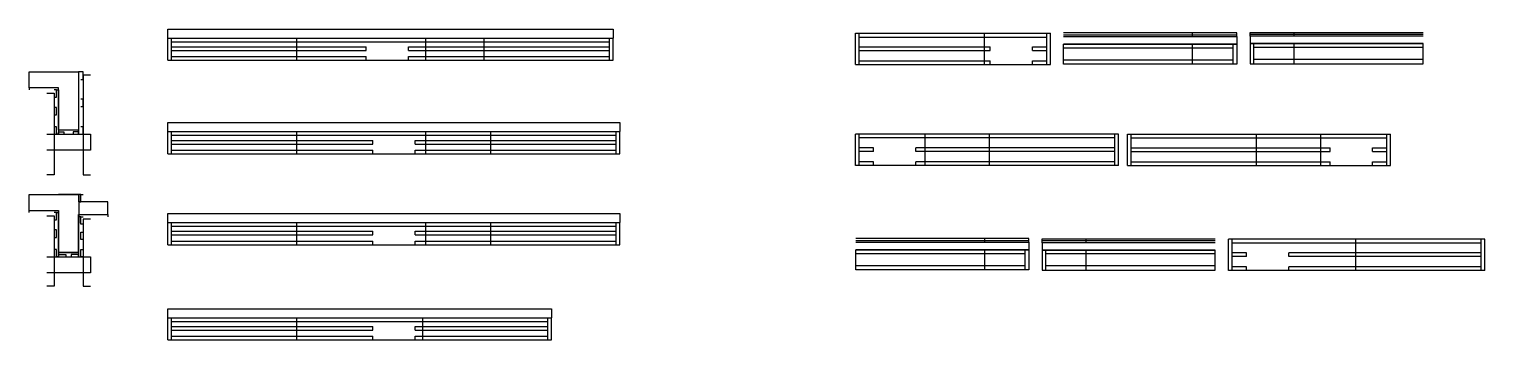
# Model space of a CAD drawing. Header units: metres. Extents: x 6434 to 9188, y 6376 to 6965.
import ezdxf

# ---------------------------------------------------------------- set-up
doc = ezdxf.new("R2010")
doc.units = ezdxf.units.M
for name, color, linetype in [('CONCRETO', 7, 'Continuous'), ('COTA', 7, 'Continuous'), ('Madeira', 7, 'Continuous'), ('Painéis', 7, 'Continuous'), ('SARR_2.2x7', 7, 'Continuous'), ('SARR_3.5x7', 7, 'Continuous')]:
    doc.layers.add(name, color=color, linetype=linetype)

msp = doc.modelspace()

# ---------------------------------------------------------------- linework, layer by layer
at = {"layer": 'CONCRETO', "color": 7, "lineweight": 25}
for points in [[(6434, 6853.6), (6434, 6883.6), (6489.6, 6883.6), (6489.6, 6883.6), (6527.6, 6883.6), (6527.6, 6773.6), (6489.6, 6773.6), (6489.6, 6853.6)], [(6434, 6621.4), (6434, 6651.4), (6489.6, 6651.4), (6489.6, 6651.4), (6528, 6651.4), (6527.6, 6541.4), (6489.6, 6541.4), (6489.6, 6621.4)], [(6489.6, 6617.4), (6489.6, 6541.4), (6527.6, 6541.4), (6527.6, 6613.4), (6583.2, 6613.4), (6583.2, 6637.4), (6528, 6637.4), (6528, 6651.4), (6489.6, 6651.4)]]:
    msp.add_lwpolyline(points, dxfattribs=at)
at = {"layer": 'COTA', "color": 7, "lineweight": 25}
for p, q in [((6696.6, 6947.8), (6696.6, 6964.8)), ((6696.6, 6964.8), (7539.1, 6964.8)), ((7539.1, 6964.8), (7539.1, 6947.8)), ((6696.6, 6770.6), (6696.6, 6787.6)), ((6696.6, 6787.6), (7551.6, 6787.6)), ((7551.6, 6787.6), (7551.6, 6770.6)), ((6696.6, 6598.4), (6696.6, 6615.4)), ((6696.6, 6615.4), (7551.6, 6615.4)), ((7551.6, 6615.4), (7551.6, 6598.4)), ((6696.6, 6418.2), (6696.6, 6435.2)), ((6696.6, 6435.2), (7422.6, 6435.2)), ((7422.6, 6435.2), (7422.6, 6418.2))]:
    msp.add_line(p, q, dxfattribs=at)
for points in [[(8391.4, 6950.5), (8718.9, 6950.5), (8718.9, 6936.5), (8391.4, 6936.5)], [(9071.5, 6951.2), (8744, 6951.2), (8744, 6937.2), (9071.5, 6937.2)], [(7998.2, 6561), (8325.7, 6561), (8325.7, 6547), (7998.2, 6547)], [(8678.3, 6560.3), (8350.8, 6560.3), (8350.8, 6546.3), (8678.3, 6546.3)]]:
    msp.add_lwpolyline(points, dxfattribs=at)
at = {"layer": 'Madeira', "color": 7, "lineweight": 25}
for points in [[(6531.6, 6869.6), (6536, 6869.6), (6536, 6883.6), (6531.6, 6883.6)], [(6481.2, 6835.6), (6485.6, 6835.6), (6485.6, 6849.6), (6481.2, 6849.6)], [(6531.6, 6818), (6536, 6818), (6536, 6832), (6531.6, 6832)], [(6481.2, 6802.6), (6485.6, 6802.6), (6485.6, 6816.6), (6481.2, 6816.6)], [(6481.2, 6765.6), (6485.6, 6765.6), (6485.6, 6779.6), (6481.2, 6779.6)], [(6531.6, 6765.6), (6536, 6765.6), (6536, 6779.6), (6531.6, 6779.6)], [(6489.6, 6765.6), (6489.6, 6770), (6499.6, 6770), (6499.6, 6765.6)], [(6527.6, 6765.6), (6527.6, 6770), (6517.6, 6770), (6517.6, 6765.6)], [(6536, 6637.4), (6531.6, 6637.4), (6531.6, 6651.4), (6536, 6651.4)], [(6481.2, 6603.4), (6485.6, 6603.4), (6485.6, 6617.4), (6481.2, 6617.4)], [(6481.2, 6570.4), (6485.6, 6570.4), (6485.6, 6584.4), (6481.2, 6584.4)], [(6536, 6595.4), (6531.6, 6595.4), (6531.6, 6609.4), (6536, 6609.4)], [(6536, 6566.4), (6531.6, 6566.4), (6531.6, 6580.4), (6536, 6580.4)], [(6481.2, 6533.4), (6485.6, 6533.4), (6485.6, 6547.4), (6481.2, 6547.4)], [(6489.6, 6533.4), (6489.6, 6537.8), (6503.6, 6537.8), (6503.6, 6533.4)], [(6527.6, 6533.4), (6527.6, 6537.8), (6513.6, 6537.8), (6513.6, 6533.4)], [(6536, 6533.4), (6531.6, 6533.4), (6531.6, 6547.4), (6536, 6547.4)]]:
    msp.add_lwpolyline(points, dxfattribs=at)
at = {"layer": 'Painéis', "color": 7, "lineweight": 25}
for p, q in [((6696.6, 6947.8), (7539.1, 6947.8)), ((6696.6, 6905.8), (6696.6, 6947.8)), ((6940.6, 6905.8), (6940.6, 6947.8)), ((7184.6, 6905.8), (7184.6, 6947.8)), ((7295.1, 6905.8), (7295.1, 6947.8)), ((7539.1, 6905.8), (7539.1, 6947.8)), ((7997.8, 6956.8), (8366.3, 6956.8)), ((7997.8, 6897.8), (7997.8, 6956.8)), ((8241.8, 6897.8), (8241.8, 6956.8)), ((8366.3, 6897.8), (8366.3, 6956.8)), ((8635.4, 6950.5), (8635.4, 6957.5)), ((8827.5, 6951.2), (8827.5, 6958.2)), ((8391.4, 6898.5), (8391.4, 6936.5)), ((8391.4, 6936.5), (8718.9, 6936.5)), ((8635.4, 6898.5), (8635.4, 6936.5)), ((8718.9, 6936.5), (8718.9, 6898.5)), ((9071.5, 6937.2), (8744, 6937.2)), ((8744, 6937.2), (8744, 6899.2)), ((8827.5, 6899.2), (8827.5, 6937.2)), ((9071.5, 6899.2), (9071.5, 6937.2)), ((6696.6, 6905.8), (7539.1, 6905.8)), ((7997.8, 6897.8), (8366.3, 6897.8)), ((8718.9, 6898.5), (8391.4, 6898.5)), ((8744, 6899.2), (9071.5, 6899.2)), ((6696.6, 6770.6), (7551.6, 6770.6)), ((6696.6, 6728.6), (6696.6, 6770.6)), ((6940.6, 6728.6), (6940.6, 6770.6)), ((7184.6, 6728.6), (7184.6, 6770.6)), ((7307.6, 6728.6), (7307.6, 6770.6)), ((7551.6, 6728.6), (7551.6, 6770.6)), ((8495.3, 6765.7), (7997.8, 6765.7)), ((7997.8, 6706.7), (7997.8, 6765.7)), ((8129.3, 6706.7), (8129.3, 6765.7)), ((8251.3, 6706.7), (8251.3, 6765.7)), ((8495.3, 6706.7), (8495.3, 6765.7)), ((8512.1, 6765.7), (9009.6, 6765.7)), ((8512.1, 6706.7), (8512.1, 6765.7)), ((8756.1, 6706.7), (8756.1, 6765.7)), ((8878.1, 6706.7), (8878.1, 6765.7)), ((9009.6, 6706.7), (9009.6, 6765.7)), ((6696.6, 6728.6), (7551.6, 6728.6)), ((8495.3, 6706.7), (7997.8, 6706.7)), ((8512.1, 6706.7), (9009.6, 6706.7)), ((6696.6, 6598.4), (7551.6, 6598.4)), ((6696.6, 6556.4), (6696.6, 6598.4)), ((6940.6, 6556.4), (6940.6, 6598.4)), ((7184.6, 6556.4), (7184.6, 6598.4)), ((7307.6, 6556.4), (7307.6, 6598.4)), ((7551.6, 6556.4), (7551.6, 6598.4)), ((6696.6, 6556.4), (7551.6, 6556.4)), ((8242.2, 6561), (8242.2, 6568)), ((8434.3, 6560.3), (8434.3, 6567.3)), ((9188.4, 6566.7), (8703.4, 6566.7)), ((8703.4, 6507.7), (8703.4, 6566.7)), ((8944.4, 6507.7), (8944.4, 6566.7)), ((9188.4, 6507.7), (9188.4, 6566.7)), ((7998.2, 6509), (7998.2, 6547)), ((7998.2, 6547), (8325.7, 6547)), ((8242.2, 6509), (8242.2, 6547)), ((8325.7, 6547), (8325.7, 6509)), ((8678.3, 6546.3), (8350.8, 6546.3)), ((8350.8, 6546.3), (8350.8, 6508.3)), ((8434.3, 6508.3), (8434.3, 6546.3)), ((8678.3, 6508.3), (8678.3, 6546.3)), ((8325.7, 6509), (7998.2, 6509)), ((8350.8, 6508.3), (8678.3, 6508.3)), ((9188.4, 6507.7), (8703.4, 6507.7)), ((6696.6, 6418.2), (7422.6, 6418.2)), ((6696.6, 6376.2), (6696.6, 6418.2)), ((6940.6, 6376.2), (6940.6, 6418.2)), ((7178.6, 6376.2), (7178.6, 6418.2)), ((7178.6, 6376.2), (7178.6, 6418.2)), ((7422.6, 6376.2), (7422.6, 6418.2)), ((6696.6, 6376.2), (7422.6, 6376.2))]:
    msp.add_line(p, q, dxfattribs=at)
for points in [[(8391.4, 6950.5), (8718.9, 6950.5), (8718.9, 6957.5), (8391.4, 6957.5)], [(9071.5, 6951.2), (8744, 6951.2), (8744, 6958.2), (9071.5, 6958.2)], [(6531.6, 6883.6), (6527.6, 6883.6), (6527.6, 6765.6), (6531.6, 6765.6)], [(6489.6, 6849.6), (6489.6, 6853.6), (6434, 6853.6), (6434, 6849.6)], [(6485.6, 6849.6), (6489.6, 6849.6), (6489.6, 6765.6), (6485.6, 6765.6)], [(6527.6, 6770), (6527.6, 6773.6), (6489.6, 6773.6), (6489.6, 6770)], [(6531.6, 6651.4), (6528, 6651.4), (6528, 6637.4), (6531.6, 6637.4)], [(6434, 6617.4), (6434, 6621.4), (6489.6, 6621.4), (6489.6, 6617.4)], [(6485.6, 6617.4), (6489.6, 6617.4), (6489.6, 6533.4), (6485.6, 6533.4)], [(6527.6, 6609.4), (6527.6, 6613.4), (6583.2, 6613.4), (6583.2, 6609.4)], [(6531.6, 6609.4), (6527.6, 6609.4), (6527.6, 6533.4), (6531.6, 6533.4)], [(7998.2, 6561), (8325.7, 6561), (8325.7, 6568), (7998.2, 6568)], [(8678.3, 6560.3), (8350.8, 6560.3), (8350.8, 6567.3), (8678.3, 6567.3)], [(6489.6, 6537.8), (6489.6, 6541.4), (6527.6, 6541.4), (6527.6, 6537.8)]]:
    msp.add_lwpolyline(points, dxfattribs=at)
at = {"layer": 'SARR_2.2x7', "color": 7, "lineweight": 25}
for p, q in [((6703.6, 6905.8), (6703.6, 6947.8)), ((7532.1, 6905.8), (7532.1, 6947.8)), ((8004.7, 6897.8), (8004.7, 6956.8)), ((8004.7, 6949.8), (8241.8, 6949.8)), ((8241.8, 6949.8), (8359.3, 6949.8)), ((8359.3, 6897.8), (8359.3, 6956.8)), ((8391.4, 6954), (8635.4, 6954)), ((8635.4, 6954), (8718.9, 6954)), ((8827.5, 6954.7), (8744, 6954.7)), ((9071.5, 6954.7), (8827.5, 6954.7)), ((6703.6, 6940.8), (6940.6, 6940.8)), ((6703.6, 6931.3), (6940.6, 6931.3)), ((6703.6, 6924.3), (6940.6, 6924.3)), ((6940.6, 6940.8), (7184.6, 6940.8)), ((6940.6, 6931.3), (7071.6, 6931.3)), ((6940.6, 6924.3), (7071.6, 6924.3)), ((7071.6, 6924.3), (7071.6, 6931.3)), ((7151.6, 6924.3), (7151.6, 6931.3)), ((7151.6, 6931.3), (7184.6, 6931.3)), ((7151.6, 6924.3), (7184.6, 6924.3)), ((7184.6, 6940.8), (7295.1, 6940.8)), ((7184.6, 6931.3), (7295.1, 6931.3)), ((7184.6, 6924.3), (7295.1, 6924.3)), ((7295.1, 6940.8), (7532.1, 6940.8)), ((7295.1, 6931.3), (7532.1, 6931.3)), ((7295.1, 6924.3), (7532.1, 6924.3)), ((8004.7, 6931.1), (8241.8, 6931.1)), ((8004.7, 6924.1), (8241.8, 6924.1)), ((8241.8, 6931.1), (8252.3, 6931.1)), ((8241.8, 6924.1), (8252.3, 6924.1)), ((8252.3, 6924.1), (8252.3, 6931.1)), ((8332.3, 6931.1), (8359.3, 6931.1)), ((8332.3, 6924.1), (8332.3, 6931.1)), ((8332.3, 6924.1), (8359.3, 6924.1)), ((8391.4, 6929.5), (8635.4, 6929.5)), ((8635.4, 6929.5), (8711.9, 6929.5)), ((8711.9, 6898.5), (8711.9, 6936.5)), ((8751, 6899.2), (8751, 6937.2)), ((8827.5, 6930.2), (8751, 6930.2)), ((9071.5, 6930.2), (8827.5, 6930.2)), ((6703.6, 6912.8), (6940.6, 6912.8)), ((6940.6, 6912.8), (7071.6, 6912.8)), ((7071.6, 6905.8), (7071.6, 6912.8)), ((7151.6, 6905.8), (7151.6, 6912.8)), ((7151.6, 6912.8), (7184.6, 6912.8)), ((7184.6, 6912.8), (7295.1, 6912.8)), ((7295.1, 6912.8), (7532.1, 6912.8)), ((8004.7, 6904.8), (8241.8, 6904.8)), ((8241.8, 6904.8), (8252.3, 6904.8)), ((8252.3, 6898.2), (8252.3, 6904.8)), ((8332.3, 6904.8), (8359.3, 6904.8)), ((8332.3, 6898.2), (8332.3, 6904.8)), ((8391.4, 6906.5), (8635.4, 6906.5)), ((8635.4, 6906.5), (8711.9, 6906.5)), ((8827.5, 6907.2), (8751, 6907.2)), ((9071.5, 6907.2), (8827.5, 6907.2)), ((6703.6, 6728.6), (6703.6, 6770.6)), ((6703.6, 6763.6), (6940.6, 6763.6)), ((6703.6, 6754.1), (6940.6, 6754.1)), ((6940.6, 6763.6), (7184.6, 6763.6)), ((6940.6, 6754.1), (7084.1, 6754.1)), ((7084.1, 6747.1), (7084.1, 6754.1)), ((7164.1, 6747.1), (7164.1, 6754.1)), ((7164.1, 6754.1), (7184.6, 6754.1)), ((7184.6, 6763.6), (7307.6, 6763.6)), ((7184.6, 6754.1), (7307.6, 6754.1)), ((7307.6, 6763.6), (7544.6, 6763.6)), ((7307.6, 6754.1), (7544.6, 6754.1)), ((7544.6, 6728.6), (7544.6, 6770.6)), ((8004.7, 6706.7), (8004.7, 6765.7)), ((8251.3, 6758.7), (8004.7, 6758.7)), ((8488.3, 6758.7), (8251.3, 6758.7)), ((8488.3, 6706.7), (8488.3, 6765.7)), ((8519, 6706.7), (8519, 6765.7)), ((8519, 6758.7), (8756.1, 6758.7)), ((8756.1, 6758.7), (9002.6, 6758.7)), ((9002.6, 6706.7), (9002.6, 6765.7)), ((6703.6, 6747.1), (6940.6, 6747.1)), ((6703.6, 6735.6), (6940.6, 6735.6)), ((6940.6, 6747.1), (7084.1, 6747.1)), ((6940.6, 6735.6), (7084.1, 6735.6)), ((7084.1, 6728.6), (7084.1, 6735.6)), ((7164.1, 6747.1), (7184.6, 6747.1)), ((7164.1, 6728.6), (7164.1, 6735.6)), ((7164.1, 6735.6), (7184.6, 6735.6)), ((7184.6, 6747.1), (7307.6, 6747.1)), ((7184.6, 6735.6), (7307.6, 6735.6)), ((7307.6, 6747.1), (7544.6, 6747.1)), ((7307.6, 6735.6), (7544.6, 6735.6)), ((8031.8, 6740), (8004.7, 6740)), ((8031.8, 6733), (8004.7, 6733)), ((8031.8, 6733), (8031.8, 6740)), ((8251.3, 6740), (8111.8, 6740)), ((8111.8, 6733), (8111.8, 6740)), ((8251.3, 6733), (8111.8, 6733)), ((8488.3, 6740), (8251.3, 6740)), ((8488.3, 6733), (8251.3, 6733)), ((8519, 6740), (8756.1, 6740)), ((8519, 6733), (8756.1, 6733)), ((8756.1, 6740), (8895.6, 6740)), ((8756.1, 6733), (8895.6, 6733)), ((8895.6, 6733), (8895.6, 6740)), ((8975.6, 6740), (9002.6, 6740)), ((8975.6, 6733), (8975.6, 6740)), ((8975.6, 6733), (9002.6, 6733)), ((8031.8, 6713.7), (8004.7, 6713.7)), ((8031.8, 6707.1), (8031.8, 6713.7)), ((8251.3, 6713.7), (8111.8, 6713.7)), ((8111.8, 6707.1), (8111.8, 6713.7)), ((8488.3, 6713.7), (8251.3, 6713.7)), ((8519, 6713.7), (8756.1, 6713.7)), ((8756.1, 6713.7), (8895.6, 6713.7)), ((8895.6, 6707.1), (8895.6, 6713.7)), ((8975.6, 6713.7), (9002.6, 6713.7)), ((8975.6, 6707.1), (8975.6, 6713.7)), ((6703.6, 6556.4), (6703.6, 6598.4)), ((6703.6, 6591.4), (6940.6, 6591.4)), ((6940.6, 6591.4), (7184.6, 6591.4)), ((7184.6, 6591.4), (7307.6, 6591.4)), ((7307.6, 6591.4), (7544.6, 6591.4)), ((7544.6, 6556.4), (7544.6, 6598.4)), ((6703.6, 6581.9), (6940.6, 6581.9)), ((6703.6, 6574.9), (6940.6, 6574.9)), ((6703.6, 6563.4), (6940.6, 6563.4)), ((6940.6, 6581.9), (7084.1, 6581.9)), ((6940.6, 6574.9), (7084.1, 6574.9)), ((6940.6, 6563.4), (7084.1, 6563.4)), ((7084.1, 6574.9), (7084.1, 6581.9)), ((7084.1, 6556.4), (7084.1, 6563.4)), ((7164.1, 6574.9), (7164.1, 6581.9)), ((7164.1, 6581.9), (7184.6, 6581.9)), ((7164.1, 6574.9), (7184.6, 6574.9)), ((7164.1, 6556.4), (7164.1, 6563.4)), ((7164.1, 6563.4), (7184.6, 6563.4)), ((7184.6, 6581.9), (7307.6, 6581.9)), ((7184.6, 6574.9), (7307.6, 6574.9)), ((7184.6, 6563.4), (7307.6, 6563.4)), ((7307.6, 6581.9), (7544.6, 6581.9)), ((7307.6, 6574.9), (7544.6, 6574.9)), ((7307.6, 6563.4), (7544.6, 6563.4)), ((7998.2, 6564.5), (8242.2, 6564.5)), ((8242.2, 6564.5), (8325.7, 6564.5)), ((8434.3, 6563.8), (8350.8, 6563.8)), ((8678.3, 6563.8), (8434.3, 6563.8)), ((8710.4, 6507.7), (8710.4, 6566.7)), ((8944.4, 6559.7), (8710.4, 6559.7)), ((9181.5, 6559.7), (8944.4, 6559.7)), ((9181.5, 6507.7), (9181.5, 6566.7)), ((7998.2, 6540), (8242.2, 6540)), ((8242.2, 6540), (8318.7, 6540)), ((8318.7, 6509), (8318.7, 6547)), ((8357.7, 6508.3), (8357.7, 6546.3)), ((8434.3, 6539.3), (8357.7, 6539.3)), ((8678.3, 6539.3), (8434.3, 6539.3)), ((8737.4, 6540.9), (8710.4, 6540.9)), ((8737.4, 6533.9), (8710.4, 6533.9)), ((8737.4, 6533.9), (8737.4, 6540.9)), ((8944.4, 6540.9), (8817.4, 6540.9)), ((8817.4, 6533.9), (8817.4, 6540.9)), ((8944.4, 6533.9), (8817.4, 6533.9)), ((9181.5, 6540.9), (8944.4, 6540.9)), ((9181.5, 6533.9), (8944.4, 6533.9)), ((7998.2, 6517), (8242.2, 6517)), ((8242.2, 6517), (8318.7, 6517)), ((8434.3, 6516.3), (8357.7, 6516.3)), ((8678.3, 6516.3), (8434.3, 6516.3)), ((8737.4, 6514.7), (8710.4, 6514.7)), ((8737.4, 6508), (8737.4, 6514.7)), ((8944.4, 6514.7), (8817.4, 6514.7)), ((8817.4, 6508), (8817.4, 6514.7)), ((9181.5, 6514.7), (8944.4, 6514.7)), ((6703.6, 6376.2), (6703.6, 6418.2)), ((7415.6, 6376.2), (7415.6, 6418.2)), ((6703.6, 6411.2), (6940.6, 6411.2)), ((6703.6, 6401.7), (6940.6, 6401.7)), ((6703.6, 6394.7), (6940.6, 6394.7)), ((6940.6, 6411.2), (7178.6, 6411.2)), ((6940.6, 6401.7), (7084.1, 6401.7)), ((6940.6, 6394.7), (7084.1, 6394.7)), ((7084.1, 6394.7), (7084.1, 6401.7)), ((7164.1, 6394.7), (7164.1, 6401.7)), ((7164.1, 6401.7), (7178.6, 6401.7)), ((7164.1, 6394.7), (7178.6, 6394.7)), ((7178.6, 6411.2), (7415.6, 6411.2)), ((7178.6, 6401.7), (7415.6, 6401.7)), ((7178.6, 6394.7), (7415.6, 6394.7)), ((6703.6, 6383.2), (6940.6, 6383.2)), ((6940.6, 6383.2), (7084.1, 6383.2)), ((7084.1, 6376.2), (7084.1, 6383.2)), ((7164.1, 6376.2), (7164.1, 6383.2)), ((7164.1, 6383.2), (7178.6, 6383.2)), ((7178.6, 6383.2), (7415.6, 6383.2))]:
    msp.add_line(p, q, dxfattribs=at)
at = {"layer": 'SARR_3.5x7', "color": 7, "lineweight": 25}
for points in [[(6550, 6877.6), (6536, 6877.6), (6536, 6689.1), (6550, 6689.1)], [(6467.2, 6843.6), (6481.2, 6843.6), (6481.2, 6689.1), (6467.2, 6689.1)], [(6467.2, 6765.6), (6550, 6765.6), (6550, 6735.5), (6467.2, 6735.5)], [(6467.2, 6611.4), (6481.2, 6611.4), (6481.2, 6477.8), (6467.2, 6477.8)], [(6550, 6605), (6536, 6605), (6536, 6477.8), (6550, 6477.8)], [(6467.2, 6533.4), (6550, 6533.4), (6550, 6503.3), (6467.2, 6503.3)]]:
    msp.add_lwpolyline(points, dxfattribs=at)

doc.saveas('drawing.dxf')
